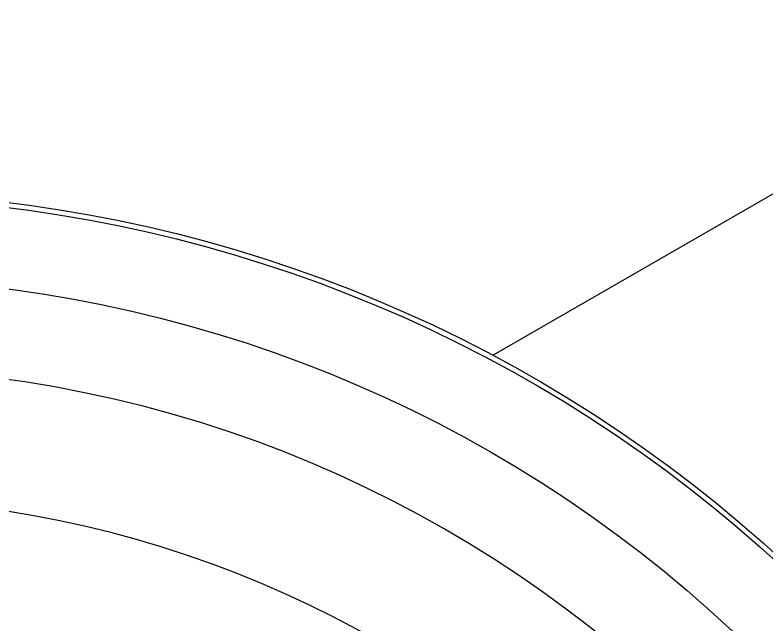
# Model space of a CAD drawing. Header units: millimetres. Extents: x -62354 to 129108, y -71259 to 35407.
# Drawn here: x -25566.3 to -25474.3, y 18609.7 to 18684.3 of the extents above; entities that cross this region are included whole.
import ezdxf

# ---------------------------------------------------------------- set-up
doc = ezdxf.new("R2010")
doc.units = ezdxf.units.MM
doc.header["$MEASUREMENT"] = 0
doc.layers.add('1st FL Layout xrf$0$CR-Machine', color=7, linetype='Continuous', transparency=0.5)

# ---------------------------------------------------------------- blocks, each defined once
blk = doc.blocks.new('1st FL Layout xrf$0$kjdfhkjhwiuer2343434243')
blk.add_line((-2394.174, 1749.188), (-2435.813, 1677.067))
blk.add_circle((-2585.866, 1597.167), 148.5)
at = {"color": 253}
blk.add_circle((-2585.866, 1597.167), 132.535, dxfattribs=at)
for radius, start, end in [(170, 334.72383, 137.08358), (169.379, 334.74119, 137.03537)]:
    blk.add_arc((-2585.866, 1597.167), radius, start, end)
blk.add_arc((-2585.866, 1597.167), 159.5, 330.35699, 140.67734, dxfattribs=at)
blk = doc.blocks.new('1st FL Layout xrf')
at = {"layer": '1st FL Layout xrf$0$CR-Machine', "xscale": -1, "rotation": 270}
blk.add_blockref('1st FL Layout xrf$0$kjdfhkjhwiuer2343434243', (-27184.862, 21078.485), dxfattribs=at)

msp = doc.modelspace()

# ---------------------------------------------------------------- block references
msp.add_blockref('1st FL Layout xrf', (0, 0))

doc.saveas('drawing.dxf')
